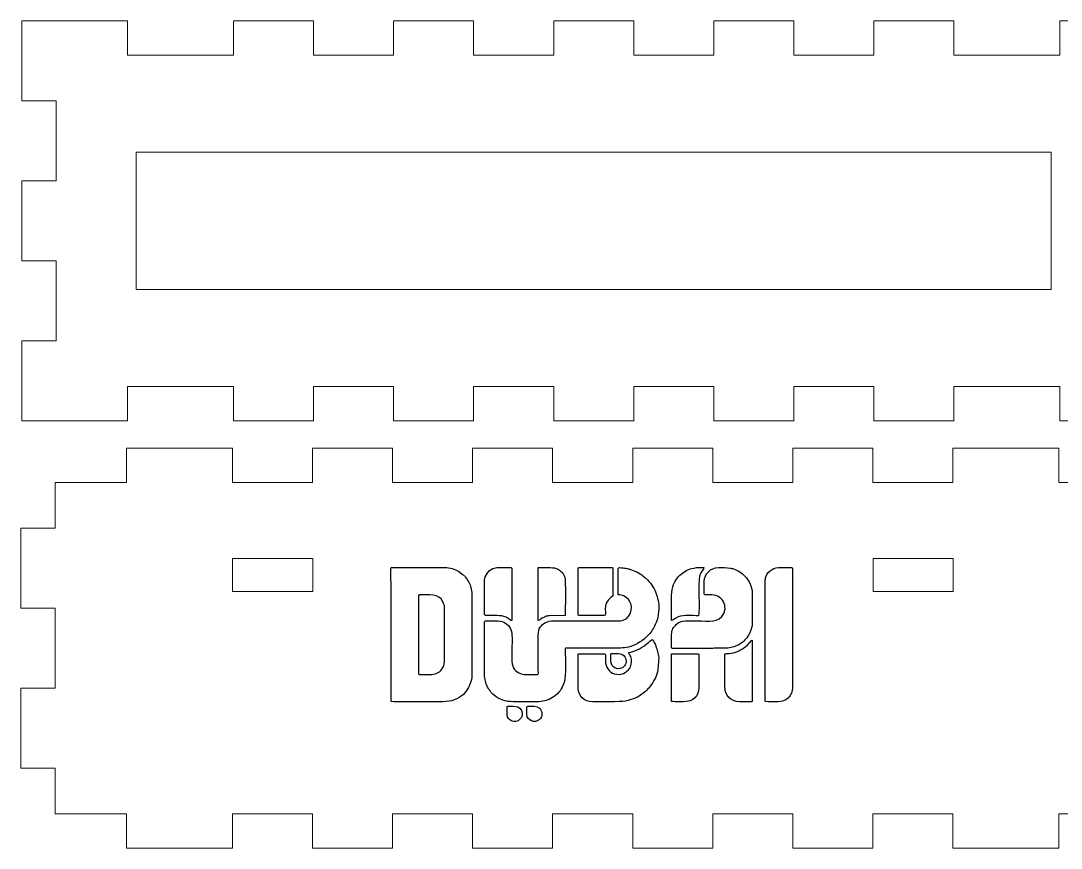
# Model space of a CAD drawing. Header units: millimetres. Extents: x -115 to 125, y -172 to 158.
# Drawn here: x -12.4 to 78.6, y -133.7 to -61.3 of the extents above; entities that cross this region are included whole.
import ezdxf

# ---------------------------------------------------------------- set-up
doc = ezdxf.new("R2010")
doc.units = ezdxf.units.MM
doc.header["$MEASUREMENT"] = 0
doc.layers.add('Layer 1', color=7, linetype='Continuous')

msp = doc.modelspace()

# ---------------------------------------------------------------- linework, layer by layer
at = {"layer": 'Layer 1', "color": 242, "lineweight": 9}
for points in [[(-2.2891, -84.7914), (77.7109, -84.7914), (77.7109, -72.7914), (-2.2891, -72.7914), (-2.2891, -84.7914)], [(6.1441, -111.2126), (13.1441, -111.2126), (13.1441, -108.3126), (6.1441, -108.3126), (6.1441, -111.2126)], [(62.1441, -111.2126), (69.1441, -111.2126), (69.1441, -108.3126), (62.1441, -108.3126), (62.1441, -111.2126)]]:
    msp.add_lwpolyline(points, close=True, dxfattribs=at)
for points in [[(-12.2891, -61.2914), (-12.2891, -61.2914), (-3.0391, -61.2914), (-3.0391, -61.2914), (-3.0391, -61.2914), (-3.0391, -61.2914), (-3.0391, -64.2914), (-3.0391, -64.2914), (-3.0391, -64.2914), (-3.0391, -64.2914), (6.2109, -64.2914), (6.2109, -64.2914), (6.2109, -64.2914), (6.2109, -64.2914), (6.2109, -61.2914), (6.2109, -61.2914), (6.2109, -61.2914), (6.2109, -61.2914), (13.2109, -61.2914), (13.2109, -61.2914), (13.2109, -61.2914), (13.2109, -61.2914), (13.2109, -64.2914), (13.2109, -64.2914), (13.2109, -64.2914), (13.2109, -64.2914), (20.2109, -64.2914), (20.2109, -64.2914), (20.2109, -64.2914), (20.2109, -64.2914), (20.2109, -61.2914), (20.2109, -61.2914), (20.2109, -61.2914), (20.2109, -61.2914), (27.2109, -61.2914), (27.2109, -61.2914), (27.2109, -61.2914), (27.2109, -61.2914), (27.2109, -64.2914), (27.2109, -64.2914), (27.2109, -64.2914), (27.2109, -64.2914), (34.2109, -64.2914), (34.2109, -64.2914), (34.2109, -64.2914), (34.2109, -64.2914), (34.2109, -61.2914), (34.2109, -61.2914), (34.2109, -61.2914), (34.2109, -61.2914), (41.2109, -61.2914), (41.2109, -61.2914), (41.2109, -61.2914), (41.2109, -61.2914), (41.2109, -64.2914), (41.2109, -64.2914), (41.2109, -64.2914), (41.2109, -64.2914), (48.2109, -64.2914), (48.2109, -64.2914), (48.2109, -64.2914), (48.2109, -64.2914), (48.2109, -61.2914), (48.2109, -61.2914), (48.2109, -61.2914), (48.2109, -61.2914), (55.2109, -61.2914), (55.2109, -61.2914), (55.2109, -61.2914), (55.2109, -61.2914), (55.2109, -64.2914), (55.2109, -64.2914), (55.2109, -64.2914), (55.2109, -64.2914), (62.2109, -64.2914), (62.2109, -64.2914), (62.2109, -64.2914), (62.2109, -64.2914), (62.2109, -61.2914), (62.2109, -61.2914), (62.2109, -61.2914), (62.2109, -61.2914), (69.2109, -61.2914), (69.2109, -61.2914), (69.2109, -61.2914), (69.2109, -61.2914), (69.2109, -64.2914), (69.2109, -64.2914), (69.2109, -64.2914), (69.2109, -64.2914), (78.4609, -64.2914), (78.4609, -64.2914), (78.4609, -64.2914), (78.4609, -64.2914), (78.4609, -61.2914), (78.4609, -61.2914), (78.4609, -61.2914), (78.4609, -61.2914), (87.7109, -61.2914), (87.7109, -61.2914), (87.7109, -61.2914), (87.7109, -61.2914), (87.7109, -68.2914), (87.7109, -68.2914), (87.7109, -68.2914), (87.7109, -68.2914), (84.7109, -68.2914), (84.7109, -68.2914), (84.7109, -68.2914), (84.7109, -68.2914), (84.7109, -75.2914), (84.7109, -75.2914), (84.7109, -75.2914), (84.7109, -75.2914), (87.7109, -75.2914), (87.7109, -75.2914), (87.7109, -75.2914), (87.7109, -75.2914), (87.7109, -82.2914), (87.7109, -82.2914), (87.7109, -82.2914), (87.7109, -82.2914), (84.7109, -82.2914), (84.7109, -82.2914), (84.7109, -82.2914), (84.7109, -82.2914), (84.7109, -89.2914), (84.7109, -89.2914), (84.7109, -89.2914), (84.7109, -89.2914), (87.7109, -89.2914), (87.7109, -89.2914), (87.7109, -89.2914), (87.7109, -89.2914), (87.7109, -96.2914), (87.7109, -96.2914), (87.7109, -96.2914), (87.7109, -96.2914), (78.4609, -96.2914), (78.4609, -96.2914), (78.4609, -96.2914), (78.4609, -96.2914), (78.4609, -93.2914), (78.4609, -93.2914), (78.4609, -93.2914), (78.4609, -93.2914), (69.2109, -93.2914), (69.2109, -93.2914), (69.2109, -93.2914), (69.2109, -93.2914), (69.2109, -96.2914), (69.2109, -96.2914), (69.2109, -96.2914), (69.2109, -96.2914), (62.2109, -96.2914), (62.2109, -96.2914), (62.2109, -96.2914), (62.2109, -96.2914), (62.2109, -93.2914), (62.2109, -93.2914), (62.2109, -93.2914), (62.2109, -93.2914), (55.2109, -93.2914), (55.2109, -93.2914), (55.2109, -93.2914), (55.2109, -93.2914), (55.2109, -96.2914), (55.2109, -96.2914), (55.2109, -96.2914), (55.2109, -96.2914), (48.2109, -96.2914), (48.2109, -96.2914), (48.2109, -96.2914), (48.2109, -96.2914), (48.2109, -93.2914), (48.2109, -93.2914), (48.2109, -93.2914), (48.2109, -93.2914), (41.2109, -93.2914), (41.2109, -93.2914), (41.2109, -93.2914), (41.2109, -93.2914), (41.2109, -96.2914), (41.2109, -96.2914), (41.2109, -96.2914), (41.2109, -96.2914), (34.2109, -96.2914), (34.2109, -96.2914), (34.2109, -96.2914), (34.2109, -96.2914), (34.2109, -93.2914), (34.2109, -93.2914), (34.2109, -93.2914), (34.2109, -93.2914), (27.2109, -93.2914), (27.2109, -93.2914), (27.2109, -93.2914), (27.2109, -93.2914), (27.2109, -96.2914), (27.2109, -96.2914), (27.2109, -96.2914), (27.2109, -96.2914), (20.2109, -96.2914), (20.2109, -96.2914), (20.2109, -96.2914), (20.2109, -96.2914), (20.2109, -93.2914), (20.2109, -93.2914), (20.2109, -93.2914), (20.2109, -93.2914), (13.2109, -93.2914), (13.2109, -93.2914), (13.2109, -93.2914), (13.2109, -93.2914), (13.2109, -96.2914), (13.2109, -96.2914), (13.2109, -96.2914), (13.2109, -96.2914), (6.2109, -96.2914), (6.2109, -96.2914), (6.2109, -96.2914), (6.2109, -96.2914), (6.2109, -93.2914), (6.2109, -93.2914), (6.2109, -93.2914), (6.2109, -93.2914), (-3.0391, -93.2914), (-3.0391, -93.2914), (-3.0391, -93.2914), (-3.0391, -93.2914), (-3.0391, -96.2914), (-3.0391, -96.2914), (-3.0391, -96.2914), (-3.0391, -96.2914), (-12.2891, -96.2914), (-12.2891, -96.2914), (-12.2891, -96.2914), (-12.2891, -96.2914), (-12.2891, -89.2914), (-12.2891, -89.2914), (-12.2891, -89.2914), (-12.2891, -89.2914), (-9.2891, -89.2914), (-9.2891, -89.2914), (-9.2891, -89.2914), (-9.2891, -89.2914), (-9.2891, -82.2914), (-9.2891, -82.2914), (-9.2891, -82.2914), (-9.2891, -82.2914), (-12.2891, -82.2914), (-12.2891, -82.2914), (-12.2891, -82.2914), (-12.2891, -82.2914), (-12.2891, -75.2914), (-12.2891, -75.2914), (-12.2891, -75.2914), (-12.2891, -75.2914), (-9.2891, -75.2914), (-9.2891, -75.2914), (-9.2891, -75.2914), (-9.2891, -75.2914), (-9.2891, -68.2914), (-9.2891, -68.2914), (-9.2891, -68.2914), (-9.2891, -68.2914), (-12.2891, -68.2914), (-12.2891, -68.2914), (-12.2891, -68.2914), (-12.2891, -68.2914), (-12.2891, -61.2914), (-12.2891, -61.2914)], [(-9.3795, -101.6682), (-9.3795, -101.6682), (-3.1295, -101.6682), (-3.1295, -101.6682), (-3.1295, -101.6682), (-3.1295, -101.6682), (-3.1295, -98.6682), (-3.1295, -98.6682), (-3.1295, -98.6682), (-3.1295, -98.6682), (6.1205, -98.6682), (6.1205, -98.6682), (6.1205, -98.6682), (6.1205, -98.6682), (6.1205, -101.6682), (6.1205, -101.6682), (6.1205, -101.6682), (6.1205, -101.6682), (13.1205, -101.6682), (13.1205, -101.6682), (13.1205, -101.6682), (13.1205, -101.6682), (13.1205, -98.6682), (13.1205, -98.6682), (13.1205, -98.6682), (13.1205, -98.6682), (20.1205, -98.6682), (20.1205, -98.6682), (20.1205, -98.6682), (20.1205, -98.6682), (20.1205, -101.6682), (20.1205, -101.6682), (20.1205, -101.6682), (20.1205, -101.6682), (27.1205, -101.6682), (27.1205, -101.6682), (27.1205, -101.6682), (27.1205, -101.6682), (27.1205, -98.6682), (27.1205, -98.6682), (27.1205, -98.6682), (27.1205, -98.6682), (34.1205, -98.6682), (34.1205, -98.6682), (34.1205, -98.6682), (34.1205, -98.6682), (34.1205, -101.6682), (34.1205, -101.6682), (34.1205, -101.6682), (34.1205, -101.6682), (41.1205, -101.6682), (41.1205, -101.6682), (41.1205, -101.6682), (41.1205, -101.6682), (41.1205, -98.6682), (41.1205, -98.6682), (41.1205, -98.6682), (41.1205, -98.6682), (48.1205, -98.6682), (48.1205, -98.6682), (48.1205, -98.6682), (48.1205, -98.6682), (48.1205, -101.6682), (48.1205, -101.6682), (48.1205, -101.6682), (48.1205, -101.6682), (55.1205, -101.6682), (55.1205, -101.6682), (55.1205, -101.6682), (55.1205, -101.6682), (55.1205, -98.6682), (55.1205, -98.6682), (55.1205, -98.6682), (55.1205, -98.6682), (62.1205, -98.6682), (62.1205, -98.6682), (62.1205, -98.6682), (62.1205, -98.6682), (62.1205, -101.6682), (62.1205, -101.6682), (62.1205, -101.6682), (62.1205, -101.6682), (69.1205, -101.6682), (69.1205, -101.6682), (69.1205, -101.6682), (69.1205, -101.6682), (69.1205, -98.6682), (69.1205, -98.6682), (69.1205, -98.6682), (69.1205, -98.6682), (78.3705, -98.6682), (78.3705, -98.6682), (78.3705, -98.6682), (78.3705, -98.6682), (78.3705, -101.6682), (78.3705, -101.6682), (78.3705, -101.6682), (78.3705, -101.6682), (84.6205, -101.6682), (84.6205, -101.6682), (84.6205, -101.6682), (84.6205, -101.6682), (84.6205, -105.6682), (84.6205, -105.6682), (84.6205, -105.6682), (84.6205, -105.6682), (87.6205, -105.6682), (87.6205, -105.6682), (87.6205, -105.6682), (87.6205, -105.6682), (87.6205, -112.6682), (87.6205, -112.6682), (87.6205, -112.6682), (87.6205, -112.6682), (84.6205, -112.6682), (84.6205, -112.6682), (84.6205, -112.6682), (84.6205, -112.6682), (84.6205, -119.6682), (84.6205, -119.6682), (84.6205, -119.6682), (84.6205, -119.6682), (87.6205, -119.6682), (87.6205, -119.6682), (87.6205, -119.6682), (87.6205, -119.6682), (87.6205, -126.6682), (87.6205, -126.6682), (87.6205, -126.6682), (87.6205, -126.6682), (84.6205, -126.6682), (84.6205, -126.6682), (84.6205, -126.6682), (84.6205, -126.6682), (84.6205, -130.6682), (84.6205, -130.6682), (84.6205, -130.6682), (84.6205, -130.6682), (78.3705, -130.6682), (78.3705, -130.6682), (78.3705, -130.6682), (78.3705, -130.6682), (78.3705, -133.6682), (78.3705, -133.6682), (78.3705, -133.6682), (78.3705, -133.6682), (69.1205, -133.6682), (69.1205, -133.6682), (69.1205, -133.6682), (69.1205, -133.6682), (69.1205, -130.6682), (69.1205, -130.6682), (69.1205, -130.6682), (69.1205, -130.6682), (62.1205, -130.6682), (62.1205, -130.6682), (62.1205, -130.6682), (62.1205, -130.6682), (62.1205, -133.6682), (62.1205, -133.6682), (62.1205, -133.6682), (62.1205, -133.6682), (55.1205, -133.6682), (55.1205, -133.6682), (55.1205, -133.6682), (55.1205, -133.6682), (55.1205, -130.6682), (55.1205, -130.6682), (55.1205, -130.6682), (55.1205, -130.6682), (48.1205, -130.6682), (48.1205, -130.6682), (48.1205, -130.6682), (48.1205, -130.6682), (48.1205, -133.6682), (48.1205, -133.6682), (48.1205, -133.6682), (48.1205, -133.6682), (41.1205, -133.6682), (41.1205, -133.6682), (41.1205, -133.6682), (41.1205, -133.6682), (41.1205, -130.6682), (41.1205, -130.6682), (41.1205, -130.6682), (41.1205, -130.6682), (34.1205, -130.6682), (34.1205, -130.6682), (34.1205, -130.6682), (34.1205, -130.6682), (34.1205, -133.6682), (34.1205, -133.6682), (34.1205, -133.6682), (34.1205, -133.6682), (27.1205, -133.6682), (27.1205, -133.6682), (27.1205, -133.6682), (27.1205, -133.6682), (27.1205, -130.6682), (27.1205, -130.6682), (27.1205, -130.6682), (27.1205, -130.6682), (20.1205, -130.6682), (20.1205, -130.6682), (20.1205, -130.6682), (20.1205, -130.6682), (20.1205, -133.6682), (20.1205, -133.6682), (20.1205, -133.6682), (20.1205, -133.6682), (13.1205, -133.6682), (13.1205, -133.6682), (13.1205, -133.6682), (13.1205, -133.6682), (13.1205, -130.6682), (13.1205, -130.6682), (13.1205, -130.6682), (13.1205, -130.6682), (6.1205, -130.6682), (6.1205, -130.6682), (6.1205, -130.6682), (6.1205, -130.6682), (6.1205, -133.6682), (6.1205, -133.6682), (6.1205, -133.6682), (6.1205, -133.6682), (-3.1295, -133.6682), (-3.1295, -133.6682), (-3.1295, -133.6682), (-3.1295, -133.6682), (-3.1295, -130.6682), (-3.1295, -130.6682), (-3.1295, -130.6682), (-3.1295, -130.6682), (-9.3795, -130.6682), (-9.3795, -130.6682), (-9.3795, -130.6682), (-9.3795, -130.6682), (-9.3795, -126.6682), (-9.3795, -126.6682), (-9.3795, -126.6682), (-9.3795, -126.6682), (-12.3795, -126.6682), (-12.3795, -126.6682), (-12.3795, -126.6682), (-12.3795, -126.6682), (-12.3795, -119.6682), (-12.3795, -119.6682), (-12.3795, -119.6682), (-12.3795, -119.6682), (-9.3795, -119.6682), (-9.3795, -119.6682), (-9.3795, -119.6682), (-9.3795, -119.6682), (-9.3795, -112.6682), (-9.3795, -112.6682), (-9.3795, -112.6682), (-9.3795, -112.6682), (-12.3795, -112.6682), (-12.3795, -112.6682), (-12.3795, -112.6682), (-12.3795, -112.6682), (-12.3795, -105.6682), (-12.3795, -105.6682), (-12.3795, -105.6682), (-12.3795, -105.6682), (-9.3795, -105.6682), (-9.3795, -105.6682), (-9.3795, -105.6682), (-9.3795, -105.6682), (-9.3795, -101.6682), (-9.3795, -101.6682)]]:
    msp.add_open_spline(points, degree=3, knots=[0, 0, 0, 0, 0.0144928, 0.0144928, 0.0144928, 0.0144928, 0.0289855, 0.0289855, 0.0289855, 0.0289855, 0.0434783, 0.0434783, 0.0434783, 0.0434783, 0.057971, 0.057971, 0.057971, 0.057971, 0.0724638, 0.0724638, 0.0724638, 0.0724638, 0.0869565, 0.0869565, 0.0869565, 0.0869565, 0.1014493, 0.1014493, 0.1014493, 0.1014493, 0.115942, 0.115942, 0.115942, 0.115942, 0.1304348, 0.1304348, 0.1304348, 0.1304348, 0.1449275, 0.1449275, 0.1449275, 0.1449275, 0.1594203, 0.1594203, 0.1594203, 0.1594203, 0.173913, 0.173913, 0.173913, 0.173913, 0.1884058, 0.1884058, 0.1884058, 0.1884058, 0.2028986, 0.2028986, 0.2028986, 0.2028986, 0.2173913, 0.2173913, 0.2173913, 0.2173913, 0.2318841, 0.2318841, 0.2318841, 0.2318841, 0.2463768, 0.2463768, 0.2463768, 0.2463768, 0.2608696, 0.2608696, 0.2608696, 0.2608696, 0.2753623, 0.2753623, 0.2753623, 0.2753623, 0.2898551, 0.2898551, 0.2898551, 0.2898551, 0.3043478, 0.3043478, 0.3043478, 0.3043478, 0.3188406, 0.3188406, 0.3188406, 0.3188406, 0.3333333, 0.3333333, 0.3333333, 0.3333333, 0.3478261, 0.3478261, 0.3478261, 0.3478261, 0.3623188, 0.3623188, 0.3623188, 0.3623188, 0.3768116, 0.3768116, 0.3768116, 0.3768116, 0.3913043, 0.3913043, 0.3913043, 0.3913043, 0.4057971, 0.4057971, 0.4057971, 0.4057971, 0.4202899, 0.4202899, 0.4202899, 0.4202899, 0.4347826, 0.4347826, 0.4347826, 0.4347826, 0.4492754, 0.4492754, 0.4492754, 0.4492754, 0.4637681, 0.4637681, 0.4637681, 0.4637681, 0.4782609, 0.4782609, 0.4782609, 0.4782609, 0.4927536, 0.4927536, 0.4927536, 0.4927536, 0.5072464, 0.5072464, 0.5072464, 0.5072464, 0.5217391, 0.5217391, 0.5217391, 0.5217391, 0.5362319, 0.5362319, 0.5362319, 0.5362319, 0.5507246, 0.5507246, 0.5507246, 0.5507246, 0.5652174, 0.5652174, 0.5652174, 0.5652174, 0.5797101, 0.5797101, 0.5797101, 0.5797101, 0.5942029, 0.5942029, 0.5942029, 0.5942029, 0.6086957, 0.6086957, 0.6086957, 0.6086957, 0.6231884, 0.6231884, 0.6231884, 0.6231884, 0.6376812, 0.6376812, 0.6376812, 0.6376812, 0.6521739, 0.6521739, 0.6521739, 0.6521739, 0.6666667, 0.6666667, 0.6666667, 0.6666667, 0.6811594, 0.6811594, 0.6811594, 0.6811594, 0.6956522, 0.6956522, 0.6956522, 0.6956522, 0.7101449, 0.7101449, 0.7101449, 0.7101449, 0.7246377, 0.7246377, 0.7246377, 0.7246377, 0.7391304, 0.7391304, 0.7391304, 0.7391304, 0.7536232, 0.7536232, 0.7536232, 0.7536232, 0.7681159, 0.7681159, 0.7681159, 0.7681159, 0.7826087, 0.7826087, 0.7826087, 0.7826087, 0.7971014, 0.7971014, 0.7971014, 0.7971014, 0.8115942, 0.8115942, 0.8115942, 0.8115942, 0.826087, 0.826087, 0.826087, 0.826087, 0.8405797, 0.8405797, 0.8405797, 0.8405797, 0.8550725, 0.8550725, 0.8550725, 0.8550725, 0.8695652, 0.8695652, 0.8695652, 0.8695652, 0.884058, 0.884058, 0.884058, 0.884058, 0.8985507, 0.8985507, 0.8985507, 0.8985507, 0.9130435, 0.9130435, 0.9130435, 0.9130435, 0.9275362, 0.9275362, 0.9275362, 0.9275362, 0.942029, 0.942029, 0.942029, 0.942029, 0.9565217, 0.9565217, 0.9565217, 0.9565217, 0.9710145, 0.9710145, 0.9710145, 0.9710145, 1, 1, 1, 1], dxfattribs=at)
at = {"layer": 'Layer 1'}
for points, knots in [([(20.0022, -120.8315), (20.2933, -120.8993), (23.9478, -120.8577), (24.5607, -120.8577), (24.5607, -120.8577), (25.2938, -120.8577), (25.8127, -120.6543), (26.3224, -120.2092), (26.3224, -120.2092), (26.4487, -120.0989), (26.62, -119.8588), (26.7104, -119.7065), (26.7104, -119.7065), (26.7446, -119.649), (26.7936, -119.5786), (26.8268, -119.5084), (26.8268, -119.5084), (26.8268, -119.5084), (26.9475, -119.1838), (26.9475, -119.1838), (26.9475, -119.1838), (27.0128, -118.9175), (27.0495, -118.8654), (27.0495, -118.4998), (27.0495, -118.4998), (27.0495, -118.4998), (27.0495, -111.4787), (27.0495, -111.4787), (27.0495, -111.4787), (27.0495, -111.2254), (27.0275, -111.0646), (26.9643, -110.8565), (26.9643, -110.8565), (26.9643, -110.8565), (26.8972, -110.6355), (26.8972, -110.6355), (26.8972, -110.6355), (26.8222, -110.4729), (26.7492, -110.3009), (26.6421, -110.157), (26.6421, -110.157), (26.3725, -109.7946), (26.4991, -109.9451), (26.2219, -109.6865), (26.2219, -109.6865), (26.2219, -109.6865), (25.8886, -109.4434), (25.8886, -109.4434), (25.8886, -109.4434), (25.5407, -109.2543), (25.1256, -109.1248), (24.7189, -109.1198), (24.7189, -109.1198), (23.1522, -109.1005), (21.5706, -109.1208), (20.0022, -109.1208), (20.0022, -109.1208), (19.9286, -109.4365), (19.9826, -110.1717), (20.0023, -110.5354), (20.0023, -110.5354), (20.0271, -110.9951), (20.0022, -111.534), (20.0022, -112.0026), (20.0022, -112.0026), (20.0022, -112.0026), (20.0022, -120.8315), (20.0022, -120.8315)], [0, 0, 0, 0, 0.0555556, 0.0555556, 0.0555556, 0.0555556, 0.1111111, 0.1111111, 0.1111111, 0.1111111, 0.1666667, 0.1666667, 0.1666667, 0.1666667, 0.2222222, 0.2222222, 0.2222222, 0.2222222, 0.2777778, 0.2777778, 0.2777778, 0.2777778, 0.3333333, 0.3333333, 0.3333333, 0.3333333, 0.3888889, 0.3888889, 0.3888889, 0.3888889, 0.4444444, 0.4444444, 0.4444444, 0.4444444, 0.5, 0.5, 0.5, 0.5, 0.5555556, 0.5555556, 0.5555556, 0.5555556, 0.6111111, 0.6111111, 0.6111111, 0.6111111, 0.6666667, 0.6666667, 0.6666667, 0.6666667, 0.7222222, 0.7222222, 0.7222222, 0.7222222, 0.7777778, 0.7777778, 0.7777778, 0.7777778, 0.8333333, 0.8333333, 0.8333333, 0.8333333, 0.8888889, 0.8888889, 0.8888889, 0.8888889, 1, 1, 1, 1]), ([(28.1761, -110.1687), (28.1761, -110.1687), (28.1761, -113.234), (28.1761, -113.234), (28.1761, -113.234), (28.1761, -113.3643), (28.5514, -113.3125), (28.8048, -113.3125), (28.8048, -113.3125), (29.4319, -113.3125), (29.9387, -113.2997), (30.4134, -113.6951), (30.4134, -113.6951), (30.4816, -113.7519), (30.469, -113.7503), (30.5601, -113.7579), (30.5601, -113.7579), (30.5601, -112.347), (30.5378, -110.7609), (30.561, -109.3557), (30.561, -109.3557), (30.5663, -109.032), (30.6691, -109.1208), (29.355, -109.1208), (29.355, -109.1208), (29.2517, -109.1208), (29.2038, -109.1276), (29.1206, -109.1484), (29.1206, -109.1484), (29.1206, -109.1484), (28.8998, -109.2158), (28.8998, -109.2158), (28.8998, -109.2158), (28.4921, -109.3532), (28.1761, -109.9203), (28.1761, -110.1687)], [0, 0, 0, 0, 0.1, 0.1, 0.1, 0.1, 0.2, 0.2, 0.2, 0.2, 0.3, 0.3, 0.3, 0.3, 0.4, 0.4, 0.4, 0.4, 0.5, 0.5, 0.5, 0.5, 0.6, 0.6, 0.6, 0.6, 0.7, 0.7, 0.7, 0.7, 0.8, 0.8, 0.8, 0.8, 1, 1, 1, 1]), ([(39.8605, -109.1994), (39.8605, -109.1994), (39.8605, -111.5049), (39.8605, -111.5049), (39.8605, -111.5049), (40.0228, -111.5085), (40.1892, -111.5456), (40.3178, -111.5978), (40.3178, -111.5978), (40.9976, -111.8736), (41.2357, -112.7297), (40.7855, -113.3468), (40.7855, -113.3468), (40.4329, -113.8302), (39.9751, -113.7841), (39.4937, -113.7841), (39.4937, -113.7841), (39.4937, -113.7841), (34.2278, -113.7841), (34.2278, -113.7841), (34.2278, -113.7841), (33.9286, -113.7834), (33.7058, -113.8203), (33.5022, -113.923), (33.5022, -113.923), (33.3028, -114.0236), (33.1621, -114.1497), (33.0429, -114.3283), (33.0429, -114.3283), (32.9021, -114.5391), (32.8647, -114.6942), (32.8655, -115.0416), (32.8655, -115.0416), (32.8655, -115.0416), (32.8655, -118.1068), (32.8655, -118.1068), (32.8655, -118.1068), (32.8663, -118.5703), (33.0539, -118.4736), (31.7914, -118.4736), (31.7914, -118.4736), (31.3246, -118.4736), (30.9234, -118.2812), (30.7119, -117.9026), (30.7119, -117.9026), (30.4594, -117.4507), (30.5601, -116.7864), (30.5601, -116.142), (30.5601, -116.142), (30.5601, -115.7044), (30.6266, -114.8142), (30.4449, -114.4757), (30.4449, -114.4757), (30.2288, -114.0729), (29.8255, -113.7841), (29.355, -113.7841), (29.355, -113.7841), (29.355, -113.7841), (28.2546, -113.7841), (28.2546, -113.7841), (28.2546, -113.7841), (28.1943, -113.7841), (28.1761, -113.8023), (28.1761, -113.8627), (28.1761, -113.8627), (28.1761, -113.8627), (28.1761, -118.657), (28.1761, -118.657), (28.1761, -118.657), (28.1761, -118.7852), (28.1963, -118.7928), (28.2173, -118.9039), (28.2173, -118.9039), (28.2733, -119.2004), (28.2601, -119.1685), (28.3801, -119.4485), (28.3801, -119.4485), (28.5301, -119.7983), (28.7262, -120.0471), (29.0044, -120.2913), (29.0044, -120.2913), (29.4538, -120.6856), (30.0353, -120.8577), (30.6649, -120.8577), (30.6649, -120.8577), (30.6649, -120.8577), (32.7869, -120.8577), (32.7869, -120.8577), (32.7869, -120.8577), (33.2285, -120.8577), (33.6308, -120.7621), (33.9571, -120.5869), (33.9571, -120.5869), (34.3823, -120.3584), (34.7506, -120.0243), (34.9646, -119.5772), (34.9646, -119.5772), (34.9646, -119.5772), (35.1336, -119.1698), (35.1336, -119.1698), (35.1336, -119.1698), (35.3204, -118.4381), (35.2356, -117.1639), (35.2218, -116.3762), (35.2218, -116.3762), (35.2176, -116.1331), (35.1856, -116.1675), (35.5902, -116.1681), (35.5902, -116.1681), (35.5902, -116.1681), (39.6509, -116.1682), (39.6509, -116.1682), (39.6509, -116.1682), (40.2545, -116.1682), (40.5799, -116.1655), (41.1541, -115.9422), (41.1541, -115.9422), (41.2178, -115.9174), (41.2033, -115.921), (41.2448, -115.902), (41.2448, -115.902), (41.9871, -115.5617), (42.2963, -115.2989), (42.7799, -114.6601), (42.7799, -114.6601), (42.9888, -114.3843), (43.2394, -113.8306), (43.3157, -113.4668), (43.3157, -113.4668), (43.3352, -113.374), (43.3353, -113.3147), (43.352, -113.2149), (43.352, -113.2149), (43.4246, -112.782), (43.3973, -112.8253), (43.3973, -112.3432), (43.3973, -112.3432), (43.3973, -112.1543), (43.3095, -111.8537), (43.2557, -111.6464), (43.2557, -111.6464), (43.2237, -111.5233), (43.1958, -111.4451), (43.1506, -111.3324), (43.1506, -111.3324), (42.9561, -110.8468), (42.6552, -110.4129), (42.2739, -110.0608), (42.2739, -110.0608), (42.2739, -110.0608), (42.2336, -110.0225), (42.2336, -110.0225), (42.2336, -110.0225), (42.2296, -110.0189), (42.224, -110.0135), (42.22, -110.0099), (42.22, -110.0099), (42.1963, -109.9889), (42.1886, -109.9837), (42.1623, -109.9629), (42.1623, -109.9629), (42.1623, -109.9629), (42.0471, -109.8684), (42.0471, -109.8684), (42.0471, -109.8684), (41.6911, -109.5634), (41.2667, -109.4023), (40.8454, -109.2625), (40.8454, -109.2625), (40.7733, -109.2386), (40.8346, -109.2545), (40.7691, -109.2339), (40.7691, -109.2339), (40.6951, -109.2107), (40.6464, -109.2094), (40.5687, -109.1986), (40.5687, -109.1986), (40.471, -109.1851), (40.4861, -109.1767), (40.3997, -109.1579), (40.3997, -109.1579), (40.3222, -109.1411), (40.2803, -109.1503), (40.2016, -109.1465), (40.2016, -109.1465), (40.0963, -109.1414), (39.8605, -109.0547), (39.8605, -109.1994)], [0, 0, 0, 0, 0.0208333, 0.0208333, 0.0208333, 0.0208333, 0.0416667, 0.0416667, 0.0416667, 0.0416667, 0.0625, 0.0625, 0.0625, 0.0625, 0.0833333, 0.0833333, 0.0833333, 0.0833333, 0.1041667, 0.1041667, 0.1041667, 0.1041667, 0.125, 0.125, 0.125, 0.125, 0.1458333, 0.1458333, 0.1458333, 0.1458333, 0.1666667, 0.1666667, 0.1666667, 0.1666667, 0.1875, 0.1875, 0.1875, 0.1875, 0.2083333, 0.2083333, 0.2083333, 0.2083333, 0.2291667, 0.2291667, 0.2291667, 0.2291667, 0.25, 0.25, 0.25, 0.25, 0.2708333, 0.2708333, 0.2708333, 0.2708333, 0.2916667, 0.2916667, 0.2916667, 0.2916667, 0.3125, 0.3125, 0.3125, 0.3125, 0.3333333, 0.3333333, 0.3333333, 0.3333333, 0.3541667, 0.3541667, 0.3541667, 0.3541667, 0.375, 0.375, 0.375, 0.375, 0.3958333, 0.3958333, 0.3958333, 0.3958333, 0.4166667, 0.4166667, 0.4166667, 0.4166667, 0.4375, 0.4375, 0.4375, 0.4375, 0.4583333, 0.4583333, 0.4583333, 0.4583333, 0.4791667, 0.4791667, 0.4791667, 0.4791667, 0.5, 0.5, 0.5, 0.5, 0.5208333, 0.5208333, 0.5208333, 0.5208333, 0.5416667, 0.5416667, 0.5416667, 0.5416667, 0.5625, 0.5625, 0.5625, 0.5625, 0.5833333, 0.5833333, 0.5833333, 0.5833333, 0.6041667, 0.6041667, 0.6041667, 0.6041667, 0.625, 0.625, 0.625, 0.625, 0.6458333, 0.6458333, 0.6458333, 0.6458333, 0.6666667, 0.6666667, 0.6666667, 0.6666667, 0.6875, 0.6875, 0.6875, 0.6875, 0.7083333, 0.7083333, 0.7083333, 0.7083333, 0.7291667, 0.7291667, 0.7291667, 0.7291667, 0.75, 0.75, 0.75, 0.75, 0.7708333, 0.7708333, 0.7708333, 0.7708333, 0.7916667, 0.7916667, 0.7916667, 0.7916667, 0.8125, 0.8125, 0.8125, 0.8125, 0.8333333, 0.8333333, 0.8333333, 0.8333333, 0.8541667, 0.8541667, 0.8541667, 0.8541667, 0.875, 0.875, 0.875, 0.875, 0.8958333, 0.8958333, 0.8958333, 0.8958333, 0.9166667, 0.9166667, 0.9166667, 0.9166667, 0.9375, 0.9375, 0.9375, 0.9375, 0.9583333, 0.9583333, 0.9583333, 0.9583333, 1, 1, 1, 1]), ([(32.8655, -113.7579), (33.0532, -113.7142), (32.9841, -113.6023), (33.4705, -113.4198), (33.4705, -113.4198), (33.6149, -113.3656), (33.6691, -113.3462), (33.8609, -113.3385), (33.8609, -113.3385), (33.8609, -113.3385), (35.2234, -113.3125), (35.2234, -113.3125), (35.2234, -113.3125), (35.2234, -112.839), (35.27, -110.2292), (35.1826, -109.9738), (35.1826, -109.9738), (35.1826, -109.9738), (35.108, -109.7864), (35.108, -109.7864), (35.108, -109.7864), (35.0295, -109.6381), (34.9413, -109.5237), (34.8188, -109.4206), (34.8188, -109.4206), (34.6523, -109.2806), (34.6411, -109.2743), (34.4197, -109.1909), (34.4197, -109.1909), (34.1009, -109.0708), (33.262, -109.1208), (32.8655, -109.1208), (32.8655, -109.1208), (32.8655, -109.1208), (32.8655, -113.7579), (32.8655, -113.7579)], [0, 0, 0, 0, 0.1, 0.1, 0.1, 0.1, 0.2, 0.2, 0.2, 0.2, 0.3, 0.3, 0.3, 0.3, 0.4, 0.4, 0.4, 0.4, 0.5, 0.5, 0.5, 0.5, 0.6, 0.6, 0.6, 0.6, 0.7, 0.7, 0.7, 0.7, 0.8, 0.8, 0.8, 0.8, 1, 1, 1, 1]), ([(36.3499, -109.1994), (36.3499, -109.1994), (36.3499, -113.234), (36.3499, -113.234), (36.3499, -113.234), (36.3499, -113.2943), (36.3682, -113.3125), (36.4285, -113.3125), (36.4285, -113.3125), (36.4285, -113.3125), (38.6554, -113.3125), (38.6554, -113.3125), (38.6554, -113.3125), (38.9419, -113.3125), (38.3654, -112.3718), (39.2279, -111.7106), (39.2279, -111.7106), (39.2872, -111.6652), (39.3889, -111.6331), (39.3889, -111.5573), (39.3889, -111.5573), (39.3889, -111.5573), (39.3889, -109.1994), (39.3889, -109.1994), (39.3889, -109.1994), (39.3889, -109.139), (39.3707, -109.1208), (39.3103, -109.1208), (39.3103, -109.1208), (39.3103, -109.1208), (36.4285, -109.1208), (36.4285, -109.1208), (36.4285, -109.1208), (36.3682, -109.1208), (36.3499, -109.139), (36.3499, -109.1994)], [0, 0, 0, 0, 0.1, 0.1, 0.1, 0.1, 0.2, 0.2, 0.2, 0.2, 0.3, 0.3, 0.3, 0.3, 0.4, 0.4, 0.4, 0.4, 0.5, 0.5, 0.5, 0.5, 0.6, 0.6, 0.6, 0.6, 0.7, 0.7, 0.7, 0.7, 0.8, 0.8, 0.8, 0.8, 1, 1, 1, 1]), ([(44.5238, -113.7579), (44.6599, -113.7466), (44.7446, -113.5835), (45.0975, -113.4408), (45.0975, -113.4408), (45.6403, -113.2214), (46.3077, -113.3388), (46.8816, -113.3388), (46.8816, -113.3388), (47.011, -112.7836), (46.819, -110.4625), (46.9568, -109.9033), (46.9568, -109.9033), (46.9793, -109.8118), (46.9699, -109.8577), (46.9897, -109.8052), (46.9897, -109.8052), (46.9897, -109.8052), (47.0318, -109.6902), (47.0318, -109.6902), (47.0318, -109.6902), (47.0591, -109.6206), (47.0905, -109.5625), (47.1284, -109.4985), (47.1284, -109.4985), (47.1681, -109.4313), (47.1951, -109.3828), (47.2406, -109.3226), (47.2406, -109.3226), (47.2982, -109.2463), (47.3449, -109.2204), (47.3532, -109.1208), (47.3532, -109.1208), (46.7209, -109.1208), (46.8359, -109.0909), (46.2856, -109.2059), (46.2856, -109.2059), (45.9149, -109.2833), (45.5087, -109.5419), (45.2417, -109.7863), (45.2417, -109.7863), (45.2417, -109.7863), (45.1299, -109.9103), (45.1299, -109.9103), (45.1299, -109.9103), (44.5782, -110.5683), (44.5238, -111.0118), (44.5238, -111.8716), (44.5238, -111.8716), (44.5238, -112.5004), (44.5238, -113.1292), (44.5238, -113.7579)], [0, 0, 0, 0, 0.0714286, 0.0714286, 0.0714286, 0.0714286, 0.1428571, 0.1428571, 0.1428571, 0.1428571, 0.2142857, 0.2142857, 0.2142857, 0.2142857, 0.2857143, 0.2857143, 0.2857143, 0.2857143, 0.3571429, 0.3571429, 0.3571429, 0.3571429, 0.4285714, 0.4285714, 0.4285714, 0.4285714, 0.5, 0.5, 0.5, 0.5, 0.5714286, 0.5714286, 0.5714286, 0.5714286, 0.6428571, 0.6428571, 0.6428571, 0.6428571, 0.7142857, 0.7142857, 0.7142857, 0.7142857, 0.7857143, 0.7857143, 0.7857143, 0.7857143, 0.8571429, 0.8571429, 0.8571429, 0.8571429, 1, 1, 1, 1]), ([(47.3794, -110.3259), (47.3794, -111.6477), (47.2921, -111.51), (47.6409, -111.5053), (47.6409, -111.5053), (48.1899, -111.4979), (48.6109, -111.4918), (48.9743, -111.9796), (48.9743, -111.9796), (49.2218, -112.3117), (49.2658, -112.7857), (49.0871, -113.1339), (49.0871, -113.1339), (48.637, -114.0112), (47.8005, -113.7841), (46.7507, -113.7841), (46.7507, -113.7841), (46.0889, -113.7841), (45.3396, -113.6839), (44.936, -114.0916), (44.936, -114.0916), (44.6985, -114.3315), (44.5238, -114.5011), (44.5238, -114.9893), (44.5238, -114.9893), (44.5238, -114.9893), (44.5238, -116.1158), (44.5238, -116.1158), (44.5238, -116.1158), (44.5238, -116.1761), (44.542, -116.1944), (44.6024, -116.1944), (44.6024, -116.1944), (44.6024, -116.1944), (48.0354, -116.1954), (48.0354, -116.1954), (48.0354, -116.1954), (48.1918, -116.1935), (48.2696, -116.1671), (48.4534, -116.168), (48.4534, -116.168), (48.8177, -116.1699), (49.3895, -116.2011), (49.7177, -116.1224), (49.7177, -116.1224), (50.4015, -115.9585), (50.8589, -115.6428), (51.2357, -115.0467), (51.2357, -115.0467), (51.3056, -114.936), (51.3355, -114.8777), (51.3889, -114.7546), (51.3889, -114.7546), (51.4668, -114.5751), (51.5712, -114.2345), (51.5712, -114.0461), (51.5712, -114.0461), (51.5712, -114.0461), (51.5712, -111.2691), (51.5712, -111.2691), (51.5712, -111.2691), (51.5712, -111.1111), (51.4638, -110.7183), (51.4012, -110.5744), (51.4012, -110.5744), (51.3213, -110.3908), (51.2025, -110.1812), (51.0795, -110.0317), (51.0795, -110.0317), (50.7608, -109.6444), (50.507, -109.4532), (50.0144, -109.2628), (50.0144, -109.2628), (50.0144, -109.2628), (49.8794, -109.2145), (49.8794, -109.2145), (49.8794, -109.2145), (49.8386, -109.2045), (49.8121, -109.2024), (49.7703, -109.1926), (49.7703, -109.1926), (49.7394, -109.1853), (49.6901, -109.1668), (49.6477, -109.1579), (49.6477, -109.1579), (49.4126, -109.1091), (48.8771, -109.1208), (48.6107, -109.1208), (48.6107, -109.1208), (47.9145, -109.1208), (47.3794, -109.6751), (47.3794, -110.3259)], [0, 0, 0, 0, 0.0416667, 0.0416667, 0.0416667, 0.0416667, 0.0833333, 0.0833333, 0.0833333, 0.0833333, 0.125, 0.125, 0.125, 0.125, 0.1666667, 0.1666667, 0.1666667, 0.1666667, 0.2083333, 0.2083333, 0.2083333, 0.2083333, 0.25, 0.25, 0.25, 0.25, 0.2916667, 0.2916667, 0.2916667, 0.2916667, 0.3333333, 0.3333333, 0.3333333, 0.3333333, 0.375, 0.375, 0.375, 0.375, 0.4166667, 0.4166667, 0.4166667, 0.4166667, 0.4583333, 0.4583333, 0.4583333, 0.4583333, 0.5, 0.5, 0.5, 0.5, 0.5416667, 0.5416667, 0.5416667, 0.5416667, 0.5833333, 0.5833333, 0.5833333, 0.5833333, 0.625, 0.625, 0.625, 0.625, 0.6666667, 0.6666667, 0.6666667, 0.6666667, 0.7083333, 0.7083333, 0.7083333, 0.7083333, 0.75, 0.75, 0.75, 0.75, 0.7916667, 0.7916667, 0.7916667, 0.7916667, 0.8333333, 0.8333333, 0.8333333, 0.8333333, 0.875, 0.875, 0.875, 0.875, 0.9166667, 0.9166667, 0.9166667, 0.9166667, 1, 1, 1, 1]), ([(52.6977, -120.8315), (52.9407, -120.8881), (53.5164, -120.8577), (53.798, -120.8577), (53.798, -120.8577), (54.1932, -120.8577), (54.4885, -120.7409), (54.6915, -120.5461), (54.6915, -120.5461), (54.6954, -120.5423), (54.7009, -120.5368), (54.7047, -120.533), (54.7047, -120.533), (54.7047, -120.533), (54.794, -120.4389), (54.794, -120.4389), (54.794, -120.4389), (54.8117, -120.4187), (54.8049, -120.427), (54.8302, -120.3966), (54.8302, -120.3966), (54.8834, -120.3326), (54.9178, -120.2807), (54.9553, -120.2073), (54.9553, -120.2073), (55.0211, -120.0781), (55.0817, -119.8935), (55.0817, -119.705), (55.0817, -119.705), (55.0817, -119.705), (55.0817, -109.1994), (55.0817, -109.1994), (55.0817, -109.1994), (55.0817, -109.1994), (55.0817, -109.1966), (55.0817, -109.1966), (55.0817, -109.1966), (55.0811, -109.1385), (55.0626, -109.1208), (55.0031, -109.1208), (55.0031, -109.1208), (54.4261, -109.1208), (53.717, -109.0433), (53.3044, -109.2822), (53.3044, -109.2822), (53.0538, -109.4273), (52.8466, -109.6609), (52.7576, -109.9405), (52.7576, -109.9405), (52.7265, -110.0385), (52.7171, -110.2135), (52.7047, -110.3068), (52.7047, -110.3068), (52.6759, -110.525), (52.6977, -120.2614), (52.6977, -120.8315)], [0, 0, 0, 0, 0.0666667, 0.0666667, 0.0666667, 0.0666667, 0.1333333, 0.1333333, 0.1333333, 0.1333333, 0.2, 0.2, 0.2, 0.2, 0.2666667, 0.2666667, 0.2666667, 0.2666667, 0.3333333, 0.3333333, 0.3333333, 0.3333333, 0.4, 0.4, 0.4, 0.4, 0.4666667, 0.4666667, 0.4666667, 0.4666667, 0.5333333, 0.5333333, 0.5333333, 0.5333333, 0.6, 0.6, 0.6, 0.6, 0.6666667, 0.6666667, 0.6666667, 0.6666667, 0.7333333, 0.7333333, 0.7333333, 0.7333333, 0.8, 0.8, 0.8, 0.8, 0.8666667, 0.8666667, 0.8666667, 0.8666667, 1, 1, 1, 1]), ([(23.4079, -118.4736), (23.4079, -118.4736), (22.4648, -118.4736), (22.4648, -118.4736), (22.4648, -118.4736), (22.4045, -118.4736), (22.3862, -118.4554), (22.3862, -118.395), (22.3862, -118.395), (22.3862, -118.395), (22.3862, -111.5835), (22.3862, -111.5835), (22.3862, -111.5835), (22.3862, -111.5231), (22.4045, -111.5049), (22.4648, -111.5049), (22.4648, -111.5049), (23.3365, -111.5049), (24.1341, -111.3587), (24.5305, -112.1114), (24.5305, -112.1114), (24.5803, -112.206), (24.6655, -112.4203), (24.6655, -112.5528), (24.6655, -112.5528), (24.6655, -112.5528), (24.6655, -117.3733), (24.6655, -117.3733), (24.6655, -117.3733), (24.6655, -117.5987), (24.5664, -117.8395), (24.4377, -118.0101), (24.4377, -118.0101), (24.181, -118.3502), (23.8493, -118.4736), (23.4079, -118.4736)], [0, 0, 0, 0, 0.1, 0.1, 0.1, 0.1, 0.2, 0.2, 0.2, 0.2, 0.3, 0.3, 0.3, 0.3, 0.4, 0.4, 0.4, 0.4, 0.5, 0.5, 0.5, 0.5, 0.6, 0.6, 0.6, 0.6, 0.7, 0.7, 0.7, 0.7, 0.8, 0.8, 0.8, 0.8, 1, 1, 1, 1]), ([(40.7774, -116.5612), (40.7982, -116.8102), (41.0132, -116.7055), (41.0132, -117.4257), (41.0132, -117.4257), (41.0132, -117.5728), (40.9286, -117.8138), (40.8675, -117.9087), (40.8675, -117.9087), (40.5869, -118.3446), (40.0942, -118.571), (39.5262, -118.415), (39.5262, -118.415), (39.0487, -118.2838), (38.7303, -117.8065), (38.7336, -117.2426), (38.7336, -117.2426), (38.7342, -117.1376), (38.733, -117.0324), (38.7345, -116.9275), (38.7345, -116.9275), (38.7361, -116.8063), (38.7695, -116.6659), (38.6554, -116.6659), (38.6554, -116.6659), (38.6554, -116.6659), (36.3499, -116.6659), (36.3499, -116.6659), (36.3499, -116.6659), (36.3499, -116.6659), (36.3499, -119.7311), (36.3499, -119.7311), (36.3499, -119.7311), (36.3499, -120.0085), (36.5213, -120.3332), (36.7144, -120.5194), (36.7144, -120.5194), (36.9292, -120.7266), (37.2211, -120.8577), (37.6336, -120.8577), (37.6336, -120.8577), (38.1104, -120.8577), (40.1029, -120.894), (40.4844, -120.8004), (40.4844, -120.8004), (41.1603, -120.6345), (41.6415, -120.5008), (42.2288, -119.9512), (42.2288, -119.9512), (42.3871, -119.803), (42.5179, -119.6827), (42.6491, -119.507), (42.6491, -119.507), (42.9579, -119.0933), (43.252, -118.5611), (43.3305, -118.0401), (43.3305, -118.0401), (43.3305, -118.0401), (43.3973, -116.9803), (43.3973, -116.9803), (43.3973, -116.9803), (43.3973, -116.9803), (43.2608, -116.3308), (43.2608, -116.3308), (43.2608, -116.3308), (43.1966, -116.0937), (42.9707, -115.5182), (42.8209, -115.4084), (42.8209, -115.4084), (42.7521, -115.4268), (42.4962, -115.6779), (42.395, -115.7685), (42.395, -115.7685), (42.0389, -116.0874), (41.4201, -116.3891), (40.9438, -116.518), (40.9438, -116.518), (40.8641, -116.5396), (40.8424, -116.53), (40.7774, -116.5612)], [0, 0, 0, 0, 0.047619, 0.047619, 0.047619, 0.047619, 0.0952381, 0.0952381, 0.0952381, 0.0952381, 0.1428571, 0.1428571, 0.1428571, 0.1428571, 0.1904762, 0.1904762, 0.1904762, 0.1904762, 0.2380952, 0.2380952, 0.2380952, 0.2380952, 0.2857143, 0.2857143, 0.2857143, 0.2857143, 0.3333333, 0.3333333, 0.3333333, 0.3333333, 0.3809524, 0.3809524, 0.3809524, 0.3809524, 0.4285714, 0.4285714, 0.4285714, 0.4285714, 0.4761905, 0.4761905, 0.4761905, 0.4761905, 0.5238095, 0.5238095, 0.5238095, 0.5238095, 0.5714286, 0.5714286, 0.5714286, 0.5714286, 0.6190476, 0.6190476, 0.6190476, 0.6190476, 0.6666667, 0.6666667, 0.6666667, 0.6666667, 0.7142857, 0.7142857, 0.7142857, 0.7142857, 0.7619048, 0.7619048, 0.7619048, 0.7619048, 0.8095238, 0.8095238, 0.8095238, 0.8095238, 0.8571429, 0.8571429, 0.8571429, 0.8571429, 0.9047619, 0.9047619, 0.9047619, 0.9047619, 1, 1, 1, 1]), ([(49.1871, -116.7445), (49.1871, -116.7445), (49.1871, -119.5478), (49.1871, -119.5478), (49.1871, -119.5478), (49.1871, -120.3022), (49.6758, -120.8577), (50.4446, -120.8577), (50.4446, -120.8577), (50.4446, -120.8577), (51.4926, -120.8577), (51.4926, -120.8577), (51.4926, -120.8577), (51.5529, -120.8577), (51.5712, -120.8394), (51.5712, -120.7791), (51.5712, -120.7791), (51.5712, -120.7791), (51.5712, -115.5394), (51.5712, -115.5394), (51.5712, -115.5394), (51.5712, -115.4393), (51.5792, -115.5299), (51.5449, -115.4608), (51.5449, -115.4608), (51.5449, -115.4608), (51.1195, -115.9262), (51.1195, -115.9262), (51.1195, -115.9262), (50.8992, -116.1301), (50.5605, -116.3487), (50.2839, -116.4528), (50.2839, -116.4528), (50.0583, -116.5377), (49.8053, -116.6102), (49.5498, -116.6356), (49.5498, -116.6356), (49.4193, -116.6486), (49.1871, -116.6196), (49.1871, -116.7445)], [0, 0, 0, 0, 0.0909091, 0.0909091, 0.0909091, 0.0909091, 0.1818182, 0.1818182, 0.1818182, 0.1818182, 0.2727273, 0.2727273, 0.2727273, 0.2727273, 0.3636364, 0.3636364, 0.3636364, 0.3636364, 0.4545455, 0.4545455, 0.4545455, 0.4545455, 0.5454545, 0.5454545, 0.5454545, 0.5454545, 0.6363636, 0.6363636, 0.6363636, 0.6363636, 0.7272727, 0.7272727, 0.7272727, 0.7272727, 0.8181818, 0.8181818, 0.8181818, 0.8181818, 1, 1, 1, 1]), ([(39.2055, -116.7183), (39.2055, -117.1099), (39.1292, -117.6839), (39.5732, -117.8964), (39.5732, -117.8964), (39.8695, -118.0381), (40.1849, -117.9856), (40.3992, -117.7286), (40.3992, -117.7286), (40.6045, -117.4825), (40.5937, -117.0909), (40.3653, -116.8423), (40.3653, -116.8423), (40.1113, -116.5659), (39.7104, -116.6397), (39.2841, -116.6397), (39.2841, -116.6397), (39.2238, -116.6397), (39.2055, -116.658), (39.2055, -116.7183)], [0, 0, 0, 0, 0.1666667, 0.1666667, 0.1666667, 0.1666667, 0.3333333, 0.3333333, 0.3333333, 0.3333333, 0.5, 0.5, 0.5, 0.5, 0.6666667, 0.6666667, 0.6666667, 0.6666667, 1, 1, 1, 1]), ([(44.5238, -120.8315), (44.7598, -120.8865), (45.838, -120.8958), (46.16, -120.7648), (46.16, -120.7648), (46.2536, -120.7267), (46.2867, -120.7047), (46.3665, -120.6569), (46.3665, -120.6569), (46.3665, -120.6569), (46.5461, -120.5222), (46.5461, -120.5222), (46.5461, -120.5222), (46.777, -120.3203), (46.9078, -119.9681), (46.9078, -119.6264), (46.9078, -119.6264), (46.9078, -119.6264), (46.9078, -116.7445), (46.9078, -116.7445), (46.9078, -116.7445), (46.9078, -116.6842), (46.8896, -116.6659), (46.8292, -116.6659), (46.8292, -116.6659), (46.8292, -116.6659), (44.5238, -116.6659), (44.5238, -116.6659), (44.5238, -116.6659), (44.5238, -116.6659), (44.5238, -120.8315), (44.5238, -120.8315)], [0, 0, 0, 0, 0.1111111, 0.1111111, 0.1111111, 0.1111111, 0.2222222, 0.2222222, 0.2222222, 0.2222222, 0.3333333, 0.3333333, 0.3333333, 0.3333333, 0.4444444, 0.4444444, 0.4444444, 0.4444444, 0.5555556, 0.5555556, 0.5555556, 0.5555556, 0.6666667, 0.6666667, 0.6666667, 0.6666667, 0.7777778, 0.7777778, 0.7777778, 0.7777778, 1, 1, 1, 1]), ([(30.1409, -121.3292), (30.1409, -121.8247), (30.0366, -122.2909), (30.5188, -122.5233), (30.5188, -122.5233), (30.5868, -122.5561), (30.6533, -122.5765), (30.7178, -122.5868), (30.7178, -122.5868), (30.7178, -122.5868), (30.9096, -122.5868), (30.9096, -122.5868), (30.9096, -122.5868), (31.4665, -122.4954), (31.7518, -121.6203), (31.0723, -121.3148), (31.0723, -121.3148), (30.8454, -121.2127), (30.5316, -121.2506), (30.2195, -121.2506), (30.2195, -121.2506), (30.1592, -121.2506), (30.1409, -121.2689), (30.1409, -121.3292)], [0, 0, 0, 0, 0.1428571, 0.1428571, 0.1428571, 0.1428571, 0.2857143, 0.2857143, 0.2857143, 0.2857143, 0.4285714, 0.4285714, 0.4285714, 0.4285714, 0.5714286, 0.5714286, 0.5714286, 0.5714286, 0.7142857, 0.7142857, 0.7142857, 0.7142857, 1, 1, 1, 1]), ([(31.87, -121.3292), (31.87, -121.3292), (31.87, -121.9842), (31.87, -121.9842), (31.87, -121.9842), (31.87, -122.4871), (32.5719, -122.7888), (32.9648, -122.424), (32.9648, -122.424), (33.266, -122.1444), (33.2547, -121.6817), (32.965, -121.4132), (32.965, -121.4132), (32.7287, -121.1943), (32.2888, -121.2506), (31.9486, -121.2506), (31.9486, -121.2506), (31.8882, -121.2506), (31.87, -121.2689), (31.87, -121.3292)], [0, 0, 0, 0, 0.1666667, 0.1666667, 0.1666667, 0.1666667, 0.3333333, 0.3333333, 0.3333333, 0.3333333, 0.5, 0.5, 0.5, 0.5, 0.6666667, 0.6666667, 0.6666667, 0.6666667, 1, 1, 1, 1])]:
    msp.add_open_spline(points, degree=3, knots=knots, dxfattribs=at)

doc.saveas('drawing.dxf')
